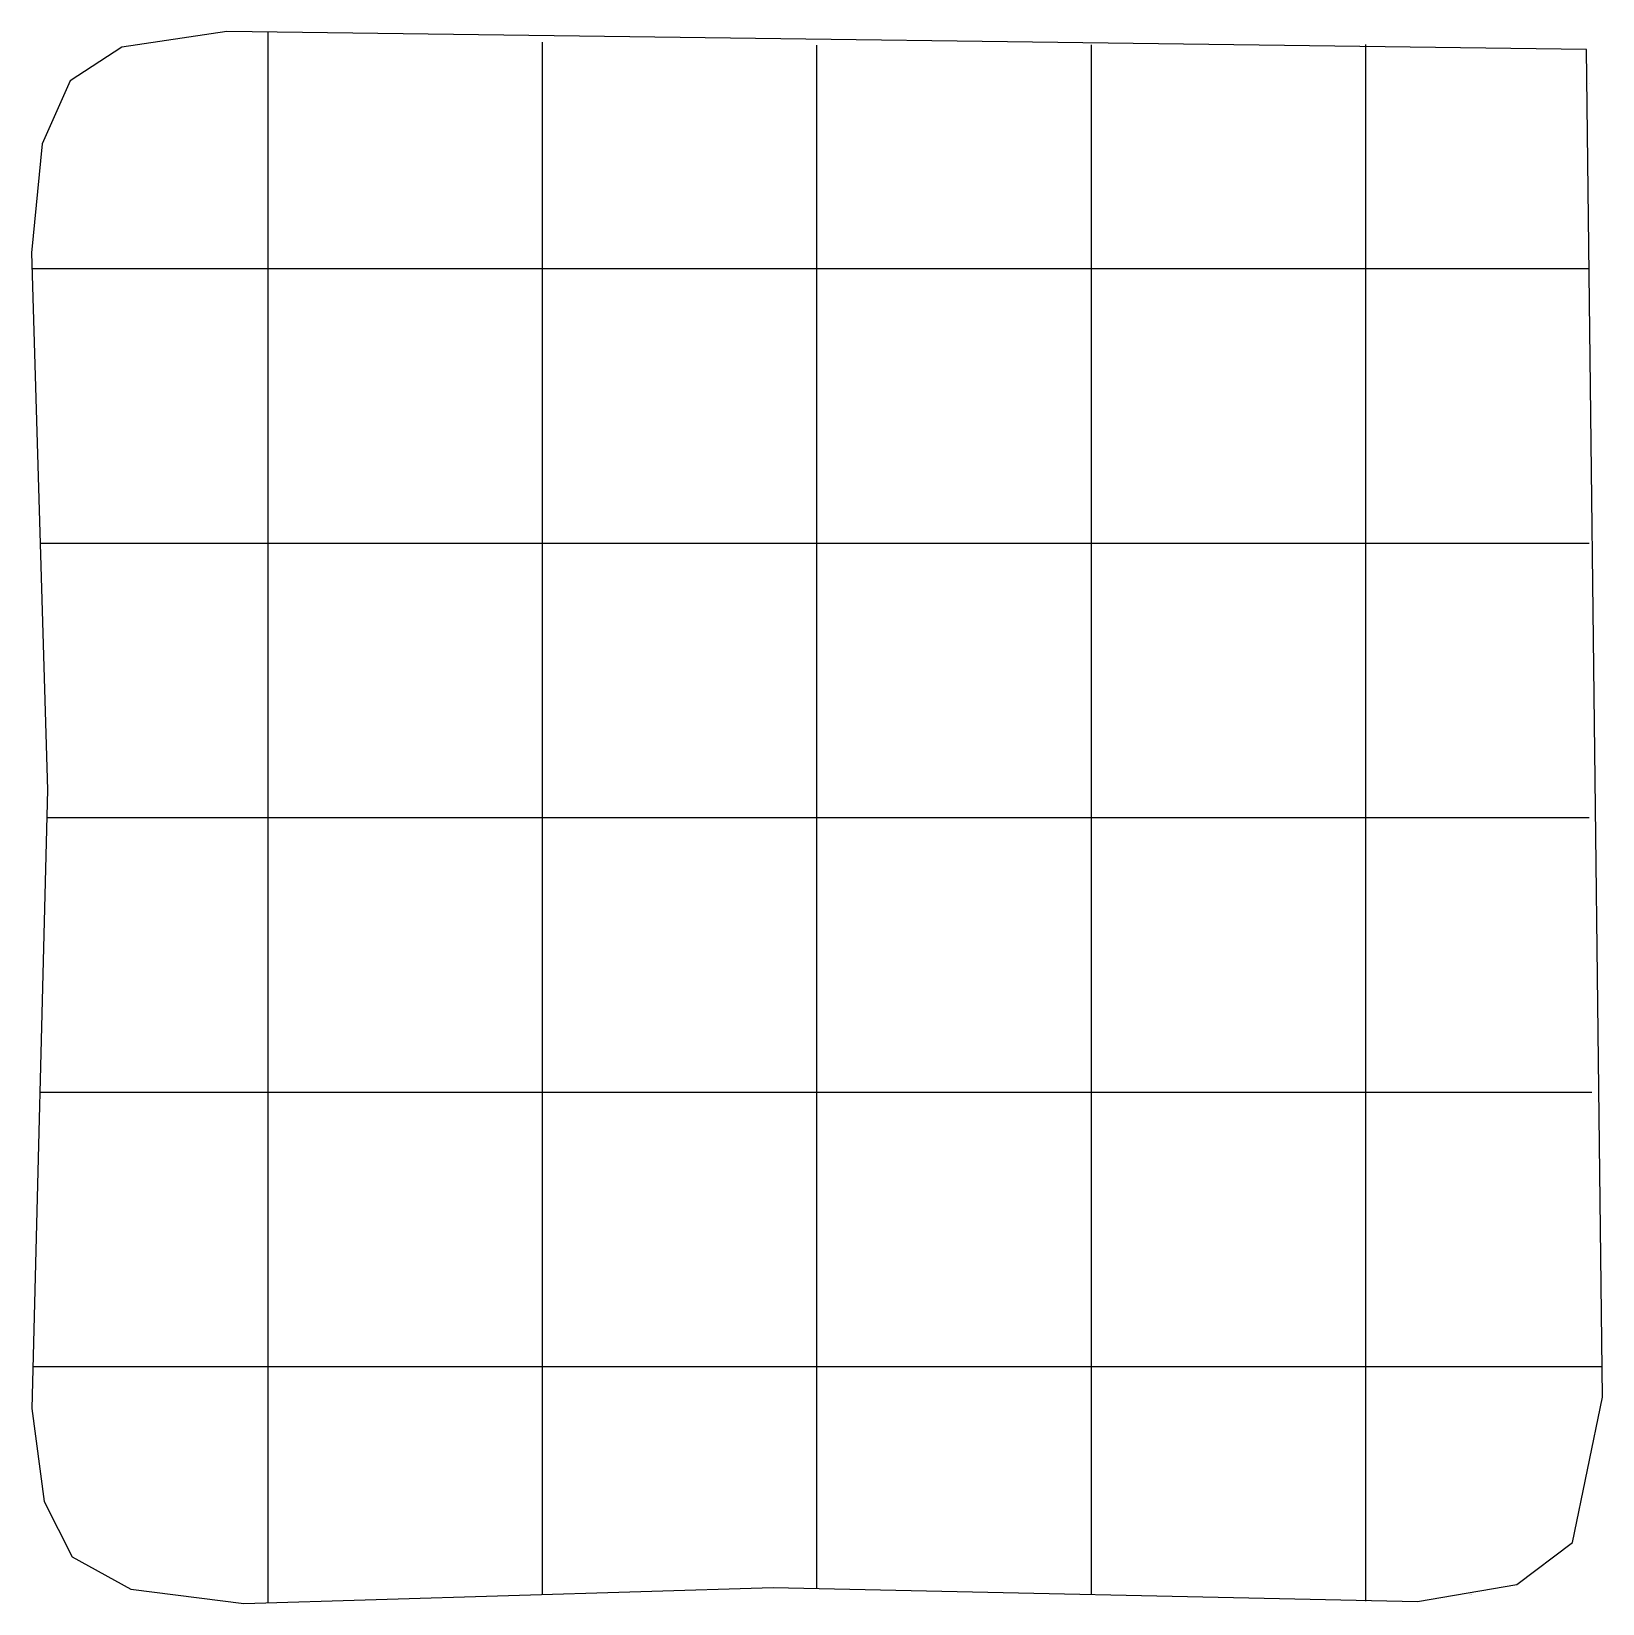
# Model space of a CAD drawing. Extents: x 0.4 to 14.7, y 0.4 to 14.8.
import ezdxf

# ---------------------------------------------------------------- set-up
doc = ezdxf.new("R2010")
doc.units = 0

msp = doc.modelspace()

# ---------------------------------------------------------------- linework, layer by layer
for p, q in [((2.216694, 14.752729), (1.259676, 14.609298)), ((2.216694, 14.752729), (1.259676, 14.609298)), ((14.603339, 14.588589), (2.216694, 14.752729)), ((14.603339, 14.588589), (2.216694, 14.752729)), ((1.259676, 14.609298), (0.790796, 14.302)), ((1.259676, 14.609298), (0.790796, 14.302)), ((2.448058, 14.746592), (2.448058, 14.746592)), ((2.448307, 14.746584), (2.448307, 14.746584)), ((2.448558, 14.746575), (2.448558, 14.746575)), ((2.592849, 14.491122), (2.592849, 14.742)), ((5.092849, 14.392671), (5.092849, 14.655)), ((7.592849, 14.547333), (7.592849, 14.628)), ((10.092849, 14.365325), (10.092849, 14.631)), ((12.592849, 14.369889), (12.592849, 14.635)), ((2.592849, 14.290329), (2.592849, 14.491122)), ((7.592849, 14.484295), (7.592849, 14.547333)), ((7.592849, 14.04135), (7.592849, 14.484295)), ((14.749068, 2.31288), (14.603339, 14.588589)), ((14.749068, 2.31288), (14.603339, 14.588589)), ((5.092849, 14.23624), (5.092849, 14.392671)), ((10.092849, 14.220491), (10.092849, 14.365325)), ((12.592849, 14.223138), (12.592849, 14.369889)), ((0.790796, 14.302), (0.53447, 13.728925)), ((0.790796, 14.302), (0.53447, 13.728925)), ((2.592849, 14.12583), (2.592849, 14.290329)), ((5.092849, 14.061868), (5.092849, 14.23624)), ((10.092849, 14.043644), (10.092849, 14.220491)), ((12.592849, 14.046697), (12.592849, 14.223138)), ((14.626217, 14.277468), (14.626217, 14.277468)), ((2.592849, 13.302789), (2.592849, 14.12583)), ((5.092849, 13.190008), (5.092849, 14.061868)), ((7.592849, 13.15501), (7.592849, 14.04135)), ((10.092849, 13.159407), (10.092849, 14.043644)), ((12.592849, 13.164489), (12.592849, 14.046697)), ((0.53447, 13.728925), (0.437242, 12.736382)), ((0.53447, 13.728925), (0.437242, 12.736382)), ((2.592849, 13.056484), (2.592849, 13.302789)), ((5.092849, 12.998226), (5.092849, 13.190008)), ((2.592849, 12.853935), (2.592849, 13.056484)), ((7.592849, 12.979258), (7.592849, 13.15501)), ((10.092849, 12.981968), (10.092849, 13.159407)), ((12.592849, 12.984677), (12.592849, 13.164489)), ((5.092849, 12.795), (5.092849, 12.998226)), ((7.592849, 12.77671), (7.592849, 12.979258)), ((10.092849, 12.778742), (10.092849, 12.981968)), ((12.592849, 12.781452), (12.592849, 12.984677)), ((2.592849, 12.397806), (2.592849, 12.853935)), ((5.092849, 12.338871), (5.092849, 12.795)), ((7.592849, 12.320581), (7.592849, 12.77671)), ((10.092849, 12.322613), (10.092849, 12.778742)), ((12.592849, 12.325323), (12.592849, 12.781452)), ((0.437242, 12.736382), (0.582578, 7.845507)), ((0.437242, 12.736382), (0.582578, 7.845507)), ((0.438, 12.592238), (0.68825, 12.592238)), ((0.438, 12.592238), (0.68825, 12.592238)), ((0.68825, 12.592238), (0.891721, 12.592238)), ((0.891721, 12.592238), (1.055604, 12.592238)), ((1.055604, 12.592238), (1.875024, 12.592238)), ((1.875024, 12.592238), (2.124452, 12.592238)), ((2.124452, 12.592238), (2.327677, 12.592238)), ((2.327677, 12.592238), (2.783806, 12.592238)), ((2.783806, 12.592238), (3.185964, 12.592238)), ((3.185964, 12.592238), (3.941178, 12.592238)), ((3.941178, 12.592238), (4.09222, 12.592238)), ((4.09222, 12.592238), (4.778667, 12.592238)), ((4.778667, 12.592238), (4.779923, 12.592238)), ((4.779923, 12.592238), (4.789482, 12.592238)), ((4.789482, 12.592238), (4.807136, 12.592238)), ((4.807136, 12.592238), (4.836588, 12.592238)), ((4.836588, 12.592238), (4.867883, 12.592238)), ((4.867883, 12.592238), (4.888595, 12.592238)), ((4.888595, 12.592238), (4.9005, 12.592238)), ((4.9005, 12.592238), (4.905322, 12.592238)), ((4.905322, 12.592238), (5.270678, 12.592238)), ((5.270678, 12.592238), (5.302076, 12.592238)), ((5.302076, 12.592238), (5.35332, 12.592238)), ((5.35332, 12.592238), (5.390349, 12.592238)), ((5.390349, 12.592238), (5.39917, 12.592238)), ((5.39917, 12.592238), (5.402901, 12.592238)), ((5.402901, 12.592238), (6.088745, 12.592238)), ((6.088745, 12.592238), (6.239787, 12.592238)), ((6.239787, 12.592238), (6.995001, 12.592238)), ((6.995001, 12.592238), (7.395419, 12.592238)), ((7.395419, 12.592238), (7.851548, 12.592238)), ((7.851548, 12.592238), (8.054774, 12.592238)), ((8.054774, 12.592238), (8.387355, 12.592238)), ((8.387355, 12.592238), (9.142568, 12.592238)), ((9.142568, 12.592238), (9.293611, 12.592238)), ((9.293611, 12.592238), (9.624452, 12.592238)), ((9.624452, 12.592238), (10.080581, 12.592238)), ((10.080581, 12.592238), (10.534922, 12.592238)), ((10.534922, 12.592238), (11.290135, 12.592238)), ((11.290135, 12.592238), (11.441178, 12.592238)), ((11.441178, 12.592238), (11.650258, 12.592238)), ((11.650258, 12.592238), (12.666387, 12.592238)), ((12.666387, 12.592238), (13.122516, 12.592238)), ((13.122516, 12.592238), (13.278196, 12.592238)), ((13.278196, 12.592238), (13.455647, 12.592238)), ((13.455647, 12.592238), (14.217503, 12.592238)), ((14.217503, 12.592238), (14.359475, 12.592238)), ((14.359475, 12.592238), (14.626, 12.592238)), ((2.592849, 11.996518), (2.592849, 12.397806)), ((5.092849, 11.952716), (5.092849, 12.338871)), ((7.592849, 11.939122), (7.592849, 12.320581)), ((10.092849, 11.940633), (10.092849, 12.322613)), ((12.592849, 11.942646), (12.592849, 12.325323)), ((14.626196, 12.404936), (14.626196, 12.404936)), ((14.626196, 12.404427), (14.626196, 12.404427)), ((2.592849, 11.240801), (2.592849, 11.996518)), ((5.092849, 11.197502), (5.092849, 11.952716)), ((7.592849, 11.183405), (7.592849, 11.939122)), ((10.092849, 11.185419), (10.092849, 11.940633)), ((12.592849, 11.187433), (12.592849, 11.942646)), ((2.592849, 11.090262), (2.592849, 11.240801)), ((5.092849, 11.04646), (5.092849, 11.197502)), ((7.592849, 11.032866), (7.592849, 11.183405)), ((10.092849, 11.034376), (10.092849, 11.185419)), ((12.592849, 11.03639), (12.592849, 11.187433)), ((2.592849, 10.403753), (2.592849, 11.090262)), ((5.092849, 10.368636), (5.092849, 11.04646)), ((7.592849, 10.356731), (7.592849, 11.032866)), ((10.092849, 10.358182), (10.092849, 11.034376)), ((12.592849, 10.359375), (12.592849, 11.03639)), ((0.491236, 10.843013), (0.491236, 10.843013)), ((0.491244, 10.842762), (0.491244, 10.842762)), ((0.491252, 10.842513), (0.491252, 10.842513)), ((2.592849, 10.39941), (2.592849, 10.403753)), ((2.592849, 10.390518), (2.592849, 10.39941)), ((2.592849, 10.362776), (2.592849, 10.390518)), ((2.592849, 10.301499), (2.592849, 10.362776)), ((5.092849, 10.363005), (5.092849, 10.368636)), ((5.092849, 10.347258), (5.092849, 10.363005)), ((5.092849, 10.303518), (5.092849, 10.347258)), ((7.592849, 10.352375), (7.592849, 10.356731)), ((7.592849, 10.336005), (7.592849, 10.352375)), ((7.592849, 10.320258), (7.592849, 10.336005)), ((7.592849, 10.276518), (7.592849, 10.320258)), ((10.092849, 10.356), (10.092849, 10.358182)), ((10.092849, 10.33964), (10.092849, 10.356)), ((10.092849, 10.306459), (10.092849, 10.33964)), ((12.592849, 10.343005), (12.592849, 10.359375)), ((12.592849, 10.335512), (12.592849, 10.343005)), ((12.592849, 10.283518), (12.592849, 10.335512)), ((2.592849, 10.274678), (2.592849, 10.301499)), ((2.592849, 9.909079), (2.592849, 10.274678)), ((5.092849, 10.266189), (5.092849, 10.303518)), ((5.092849, 10.225117), (5.092849, 10.266189)), ((5.092849, 10.187678), (5.092849, 10.225117)), ((5.092849, 9.822322), (5.092849, 10.187678)), ((7.592849, 10.248776), (7.592849, 10.276518)), ((7.592849, 10.187499), (7.592849, 10.248776)), ((7.592849, 10.164747), (7.592849, 10.187499)), ((10.092849, 10.289077), (10.092849, 10.306459)), ((10.092849, 10.279518), (10.092849, 10.289077)), ((10.092849, 10.242189), (10.092849, 10.279518)), ((10.092849, 10.232412), (10.092849, 10.242189)), ((10.092849, 10.201117), (10.092849, 10.232412)), ((10.092849, 10.1685), (10.092849, 10.201117)), ((10.092849, 10.163678), (10.092849, 10.1685)), ((12.592849, 10.246189), (12.592849, 10.283518)), ((12.592849, 10.236412), (12.592849, 10.246189)), ((12.592849, 10.205117), (12.592849, 10.236412)), ((12.592849, 10.167678), (12.592849, 10.205117)), ((12.592849, 9.802322), (12.592849, 10.167678)), ((0.514, 10.092238), (0.774146, 10.092238)), ((0.514, 10.092238), (0.774146, 10.092238)), ((0.774146, 10.092238), (0.938448, 10.092238)), ((0.938448, 10.092238), (1.111114, 10.092238)), ((1.111114, 10.092238), (1.974441, 10.092238)), ((1.974441, 10.092238), (2.175935, 10.092238)), ((2.175935, 10.092238), (2.379161, 10.092238)), ((2.379161, 10.092238), (2.83529, 10.092238)), ((2.83529, 10.092238), (3.224228, 10.092238)), ((3.224228, 10.092238), (3.979442, 10.092238)), ((3.979442, 10.092238), (4.130485, 10.092238)), ((4.130485, 10.092238), (4.808904, 10.092238)), ((4.808904, 10.092238), (4.813488, 10.092238)), ((4.813488, 10.092238), (4.865482, 10.092238)), ((4.865482, 10.092238), (4.902811, 10.092238)), ((4.902811, 10.092238), (4.912588, 10.092238)), ((4.912588, 10.092238), (4.943883, 10.092238)), ((4.943883, 10.092238), (4.981322, 10.092238)), ((4.981322, 10.092238), (5.346678, 10.092238)), ((5.346678, 10.092238), (5.356279, 10.092238)), ((5.356279, 10.092238), (5.388601, 10.092238)), ((5.388601, 10.092238), (5.419626, 10.092238)), ((5.419626, 10.092238), (5.42932, 10.092238)), ((5.42932, 10.092238), (6.127009, 10.092238)), ((6.127009, 10.092238), (6.278052, 10.092238)), ((6.278052, 10.092238), (7.033265, 10.092238)), ((7.033265, 10.092238), (7.446903, 10.092238)), ((7.446903, 10.092238), (7.903032, 10.092238)), ((7.592849, 10.159921), (7.592849, 10.164747)), ((7.592849, 9.794322), (7.592849, 10.159921)), ((7.903032, 10.092238), (8.106258, 10.092238)), ((8.106258, 10.092238), (8.425619, 10.092238)), ((8.425619, 10.092238), (9.180832, 10.092238)), ((9.180832, 10.092238), (9.47271, 10.092238)), ((9.47271, 10.092238), (9.675935, 10.092238)), ((9.675935, 10.092238), (10.132065, 10.092238)), ((10.092849, 9.798322), (10.092849, 10.163678)), ((10.132065, 10.092238), (10.573186, 10.092238)), ((10.573186, 10.092238), (11.328399, 10.092238)), ((11.328399, 10.092238), (11.479442, 10.092238)), ((11.479442, 10.092238), (11.701742, 10.092238)), ((11.701742, 10.092238), (12.717871, 10.092238)), ((12.717871, 10.092238), (13.174, 10.092238)), ((13.174, 10.092238), (13.32315, 10.092238)), ((13.32315, 10.092238), (13.500601, 10.092238)), ((13.500601, 10.092238), (14.479774, 10.092238)), ((14.479774, 10.092238), (14.543333, 10.092238)), ((14.543333, 10.092238), (14.626, 10.092238)), ((2.592849, 9.899471), (2.592849, 9.909079)), ((2.592849, 9.887667), (2.592849, 9.899471)), ((2.592849, 9.867125), (2.592849, 9.887667)), ((2.592849, 9.816172), (2.592849, 9.867125)), ((2.592849, 9.798317), (2.592849, 9.816172)), ((2.592849, 9.788651), (2.592849, 9.798317)), ((2.592849, 9.77983), (2.592849, 9.788651)), ((2.592849, 9.778583), (2.592849, 9.77983)), ((2.592849, 9.093234), (2.592849, 9.778583)), ((5.092849, 9.812721), (5.092849, 9.822322)), ((5.092849, 9.780399), (5.092849, 9.812721)), ((5.092849, 9.749374), (5.092849, 9.780399)), ((5.092849, 9.049935), (5.092849, 9.749374)), ((7.592849, 9.753125), (7.592849, 9.794322)), ((7.592849, 9.742065), (7.592849, 9.753125)), ((7.592849, 9.035838), (7.592849, 9.742065)), ((10.092849, 9.756399), (10.092849, 9.798322)), ((10.092849, 9.742445), (10.092849, 9.756399)), ((10.092849, 9.037852), (10.092849, 9.742445)), ((12.592849, 9.792721), (12.592849, 9.802322)), ((12.592849, 9.760399), (12.592849, 9.792721)), ((12.592849, 9.743559), (12.592849, 9.760399)), ((12.592849, 9.039866), (12.592849, 9.743559)), ((2.592849, 8.942695), (2.592849, 9.093234)), ((5.092849, 8.898893), (5.092849, 9.049935)), ((7.592849, 8.885299), (7.592849, 9.035838)), ((10.092849, 8.886809), (10.092849, 9.037852)), ((12.592849, 8.888823), (12.592849, 9.039866)), ((2.592849, 8.186978), (2.592849, 8.942695)), ((5.092849, 8.143679), (5.092849, 8.898893)), ((7.592849, 8.129582), (7.592849, 8.885299)), ((10.092849, 8.131596), (10.092849, 8.886809)), ((12.592849, 8.13361), (12.592849, 8.888823)), ((2.592849, 7.785516), (2.592849, 8.186978)), ((5.092849, 7.727258), (5.092849, 8.143679)), ((7.592849, 7.70829), (7.592849, 8.129582)), ((10.092849, 7.711), (10.092849, 8.131596)), ((12.592849, 7.71371), (12.592849, 8.13361)), ((0.582578, 7.845507), (0.441578, 2.21037)), ((0.582578, 7.845507), (0.441578, 2.21037)), ((2.592849, 7.329387), (2.592849, 7.785516)), ((0.576, 7.592238), (0.735069, 7.592238)), ((0.576, 7.592238), (0.735069, 7.592238)), ((0.735069, 7.592238), (1.158434, 7.592238)), ((1.158434, 7.592238), (2.054679, 7.592238)), ((2.054679, 7.592238), (2.218613, 7.592238)), ((2.218613, 7.592238), (2.421161, 7.592238)), ((2.421161, 7.592238), (2.87729, 7.592238)), ((2.87729, 7.592238), (3.255444, 7.592238)), ((3.255444, 7.592238), (4.011161, 7.592238)), ((4.011161, 7.592238), (4.1617, 7.592238)), ((4.1617, 7.592238), (4.836666, 7.592238)), ((4.836666, 7.592238), (4.867995, 7.592238)), ((4.867995, 7.592238), (4.901197, 7.592238)), ((4.901197, 7.592238), (4.927482, 7.592238)), ((4.927482, 7.592238), (4.955224, 7.592238)), ((4.955224, 7.592238), (5.016501, 7.592238)), ((5.016501, 7.592238), (5.039253, 7.592238)), ((5.039253, 7.592238), (5.044079, 7.592238)), ((5.044079, 7.592238), (5.409678, 7.592238)), ((5.092849, 7.271129), (5.092849, 7.727258)), ((5.409678, 7.592238), (5.430333, 7.592238)), ((5.430333, 7.592238), (5.440343, 7.592238)), ((5.440343, 7.592238), (5.44716, 7.592238)), ((5.44716, 7.592238), (6.158728, 7.592238)), ((6.158728, 7.592238), (6.309267, 7.592238)), ((6.309267, 7.592238), (7.064984, 7.592238)), ((7.064984, 7.592238), (7.489581, 7.592238)), ((7.489581, 7.592238), (7.94571, 7.592238)), ((7.592849, 7.252161), (7.592849, 7.70829)), ((7.94571, 7.592238), (8.148258, 7.592238)), ((8.148258, 7.592238), (8.456834, 7.592238)), ((8.456834, 7.592238), (9.212551, 7.592238)), ((9.212551, 7.592238), (9.515387, 7.592238)), ((9.515387, 7.592238), (9.717935, 7.592238)), ((9.717935, 7.592238), (10.174065, 7.592238)), ((10.092849, 7.254871), (10.092849, 7.711)), ((10.174065, 7.592238), (10.604401, 7.592238)), ((10.604401, 7.592238), (11.360118, 7.592238)), ((11.360118, 7.592238), (11.510657, 7.592238)), ((11.510657, 7.592238), (12.230478, 7.592238)), ((12.230478, 7.592238), (12.239253, 7.592238)), ((12.239253, 7.592238), (12.244079, 7.592238)), ((12.244079, 7.592238), (12.609678, 7.592238)), ((12.592849, 7.257581), (12.592849, 7.71371)), ((12.609678, 7.592238), (12.650875, 7.592238)), ((12.650875, 7.592238), (12.701828, 7.592238)), ((12.701828, 7.592238), (12.719683, 7.592238)), ((12.719683, 7.592238), (12.729349, 7.592238)), ((12.729349, 7.592238), (12.746921, 7.592238)), ((12.746921, 7.592238), (12.7639, 7.592238)), ((12.7639, 7.592238), (12.780954, 7.592238)), ((12.780954, 7.592238), (12.804182, 7.592238)), ((12.804182, 7.592238), (12.82012, 7.592238)), ((12.82012, 7.592238), (12.83397, 7.592238)), ((12.83397, 7.592238), (13.360415, 7.592238)), ((13.360415, 7.592238), (13.537275, 7.592238)), ((13.537275, 7.592238), (14.217503, 7.592238)), ((14.217503, 7.592238), (14.359475, 7.592238)), ((14.359475, 7.592238), (14.626, 7.592238)), ((2.592849, 7.126839), (2.592849, 7.329387)), ((5.092849, 7.067903), (5.092849, 7.271129)), ((7.592849, 7.049613), (7.592849, 7.252161)), ((10.092849, 7.051645), (10.092849, 7.254871)), ((12.592849, 7.054355), (12.592849, 7.257581)), ((2.592849, 6.795128), (2.592849, 7.126839)), ((5.092849, 6.751326), (5.092849, 7.067903)), ((7.592849, 6.737732), (7.592849, 7.049613)), ((10.092849, 6.739242), (10.092849, 7.051645)), ((12.592849, 6.741256), (12.592849, 7.054355)), ((2.592849, 6.039411), (2.592849, 6.795128)), ((5.092849, 5.996112), (5.092849, 6.751326)), ((7.592849, 5.982015), (7.592849, 6.737732)), ((10.092849, 5.984029), (10.092849, 6.739242)), ((12.592849, 5.986043), (12.592849, 6.741256)), ((2.592849, 5.888872), (2.592849, 6.039411)), ((2.592849, 5.557161), (2.592849, 5.888872)), ((5.092849, 5.701452), (5.092849, 5.996112)), ((7.592849, 5.682484), (7.592849, 5.982015)), ((10.092849, 5.685194), (10.092849, 5.984029)), ((12.592849, 5.687903), (12.592849, 5.986043)), ((5.092849, 5.498226), (5.092849, 5.701452)), ((7.592849, 5.484677), (7.592849, 5.682484)), ((10.092849, 5.481968), (10.092849, 5.685194)), ((12.592849, 5.484677), (12.592849, 5.687903)), ((2.592849, 5.101032), (2.592849, 5.557161)), ((5.092849, 5.042097), (5.092849, 5.498226)), ((7.592849, 5.479935), (7.592849, 5.484677)), ((7.592849, 5.023806), (7.592849, 5.479935)), ((10.092849, 5.025839), (10.092849, 5.481968)), ((12.592849, 5.028548), (12.592849, 5.484677)), ((0.513, 5.092238), (0.615089, 5.092238)), ((0.513, 5.092238), (0.615089, 5.092238)), ((0.615089, 5.092238), (1.110538, 5.092238)), ((1.110538, 5.092238), (1.974441, 5.092238)), ((1.974441, 5.092238), (2.175935, 5.092238)), ((2.175935, 5.092238), (2.378484, 5.092238)), ((2.378484, 5.092238), (2.834613, 5.092238)), ((2.592849, 4.647561), (2.592849, 5.101032)), ((2.834613, 5.092238), (3.223725, 5.092238)), ((3.223725, 5.092238), (3.979442, 5.092238)), ((3.979442, 5.092238), (4.129981, 5.092238)), ((4.129981, 5.092238), (4.807904, 5.092238)), ((4.807904, 5.092238), (4.813128, 5.092238)), ((4.813128, 5.092238), (4.838197, 5.092238)), ((4.838197, 5.092238), (4.864482, 5.092238)), ((4.864482, 5.092238), (4.892224, 5.092238)), ((4.892224, 5.092238), (4.953501, 5.092238)), ((4.953501, 5.092238), (4.976253, 5.092238)), ((4.976253, 5.092238), (4.981079, 5.092238)), ((4.981079, 5.092238), (5.346678, 5.092238)), ((5.092849, 4.603759), (5.092849, 5.042097)), ((5.346678, 5.092238), (5.387875, 5.092238)), ((5.387875, 5.092238), (5.418923, 5.092238)), ((5.418923, 5.092238), (5.428624, 5.092238)), ((5.428624, 5.092238), (6.127009, 5.092238)), ((6.127009, 5.092238), (6.277548, 5.092238)), ((6.277548, 5.092238), (7.033265, 5.092238)), ((7.033265, 5.092238), (7.446903, 5.092238)), ((7.446903, 5.092238), (7.903032, 5.092238)), ((7.592849, 4.590165), (7.592849, 5.023806)), ((7.903032, 5.092238), (8.105581, 5.092238)), ((8.105581, 5.092238), (8.425115, 5.092238)), ((8.425115, 5.092238), (8.455463, 5.092238)), ((8.455463, 5.092238), (9.180832, 5.092238)), ((9.180832, 5.092238), (9.47271, 5.092238)), ((9.47271, 5.092238), (9.675258, 5.092238)), ((9.675258, 5.092238), (10.131387, 5.092238)), ((10.092849, 4.591675), (10.092849, 5.025839)), ((10.131387, 5.092238), (10.572682, 5.092238)), ((10.572682, 5.092238), (11.328399, 5.092238)), ((11.328399, 5.092238), (11.478938, 5.092238)), ((11.478938, 5.092238), (11.701065, 5.092238)), ((11.701065, 5.092238), (12.717871, 5.092238)), ((12.592849, 4.593689), (12.592849, 5.028548)), ((12.717871, 5.092238), (13.174, 5.092238)), ((13.174, 5.092238), (13.337937, 5.092238)), ((13.337937, 5.092238), (13.512249, 5.092238)), ((13.512249, 5.092238), (14.233986, 5.092238)), ((14.233986, 5.092238), (14.387981, 5.092238)), ((14.387981, 5.092238), (14.651, 5.092238)), ((2.592849, 3.891844), (2.592849, 4.647561)), ((5.092849, 3.848545), (5.092849, 4.603759)), ((7.592849, 3.834448), (7.592849, 4.590165)), ((10.092849, 3.836462), (10.092849, 4.591675)), ((12.592849, 3.838476), (12.592849, 4.593689)), ((2.592849, 3.741305), (2.592849, 3.891844)), ((2.592849, 3.531355), (2.592849, 3.741305)), ((5.092849, 3.697502), (5.092849, 3.848545)), ((7.592849, 3.683909), (7.592849, 3.834448)), ((10.092849, 3.685419), (10.092849, 3.836462)), ((12.592849, 3.687433), (12.592849, 3.838476)), ((0.476172, 3.609782), (0.476172, 3.609782)), ((5.092849, 3.472419), (5.092849, 3.697502)), ((7.592849, 2.967689), (7.592849, 3.683909)), ((10.092849, 2.970009), (10.092849, 3.685419)), ((12.592849, 2.972422), (12.592849, 3.687433)), ((2.592849, 2.514548), (2.592849, 3.531355)), ((5.092849, 2.45629), (5.092849, 3.472419)), ((7.592849, 2.4401), (7.592849, 2.967689)), ((10.092849, 2.422995), (10.092849, 2.970009)), ((12.592849, 2.411095), (12.592849, 2.972422)), ((0.45, 2.592238), (0.459349, 2.592238)), ((0.45, 2.592238), (0.459349, 2.592238)), ((0.459349, 2.592238), (0.47228, 2.592238)), ((0.47228, 2.592238), (1.06435, 2.592238)), ((1.06435, 2.592238), (1.892256, 2.592238)), ((1.892256, 2.592238), (2.133258, 2.592238)), ((2.133258, 2.592238), (2.335806, 2.592238)), ((2.335806, 2.592238), (2.791935, 2.592238)), ((2.791935, 2.592238), (3.192006, 2.592238)), ((3.192006, 2.592238), (3.947723, 2.592238)), ((3.947723, 2.592238), (4.098262, 2.592238)), ((4.098262, 2.592238), (4.783201, 2.592238)), ((4.783201, 2.592238), (4.801482, 2.592238)), ((4.801482, 2.592238), (4.829224, 2.592238)), ((4.829224, 2.592238), (4.890501, 2.592238)), ((4.890501, 2.592238), (4.913253, 2.592238)), ((4.913253, 2.592238), (4.918079, 2.592238)), ((4.918079, 2.592238), (5.283678, 2.592238)), ((5.283678, 2.592238), (5.324875, 2.592238)), ((5.324875, 2.592238), (5.375828, 2.592238)), ((5.375828, 2.592238), (5.393683, 2.592238)), ((5.393683, 2.592238), (5.403349, 2.592238)), ((5.403349, 2.592238), (5.407742, 2.592238)), ((5.407742, 2.592238), (6.09529, 2.592238)), ((6.09529, 2.592238), (6.245829, 2.592238)), ((6.245829, 2.592238), (7.001546, 2.592238)), ((7.001546, 2.592238), (7.404226, 2.592238)), ((7.404226, 2.592238), (7.860355, 2.592238)), ((7.860355, 2.592238), (8.062903, 2.592238)), ((8.062903, 2.592238), (8.393396, 2.592238)), ((8.393396, 2.592238), (9.149113, 2.592238)), ((9.149113, 2.592238), (9.299652, 2.592238)), ((9.299652, 2.592238), (9.632581, 2.592238)), ((9.632581, 2.592238), (10.08871, 2.592238)), ((10.08871, 2.592238), (10.540963, 2.592238)), ((10.540963, 2.592238), (11.29668, 2.592238)), ((11.29668, 2.592238), (11.447219, 2.592238)), ((11.447219, 2.592238), (11.658387, 2.592238)), ((11.658387, 2.592238), (12.675194, 2.592238)), ((12.675194, 2.592238), (13.131323, 2.592238)), ((13.131323, 2.592238), (13.360631, 2.592238)), ((13.360631, 2.592238), (13.525068, 2.592238)), ((13.525068, 2.592238), (14.288955, 2.592238)), ((14.288955, 2.592238), (14.487617, 2.592238)), ((14.487617, 2.592238), (14.739, 2.592238)), ((2.592849, 2.058419), (2.592849, 2.514548)), ((5.092849, 2.000161), (5.092849, 2.45629)), ((7.592849, 2.423046), (7.592849, 2.4401)), ((7.592849, 2.399818), (7.592849, 2.423046)), ((7.592849, 2.369424), (7.592849, 2.399818)), ((7.592849, 2.359533), (7.592849, 2.369424)), ((7.592849, 1.844742), (7.592849, 2.359533)), ((10.092849, 2.418975), (10.092849, 2.422995)), ((10.092849, 2.411025), (10.092849, 2.418975)), ((10.092849, 2.403195), (10.092849, 2.411025)), ((10.092849, 2.39548), (10.092849, 2.403195)), ((10.092849, 2.373424), (10.092849, 2.39548)), ((10.092849, 2.361336), (10.092849, 2.373424)), ((10.092849, 1.812356), (10.092849, 2.361336)), ((12.592849, 2.407195), (12.592849, 2.411095)), ((12.592849, 2.376818), (12.592849, 2.407195)), ((12.592849, 2.363349), (12.592849, 2.376818)), ((12.592849, 1.776071), (12.592849, 2.363349)), ((14.473845, 0.988774), (14.749068, 2.31288)), ((14.473845, 0.988774), (14.749068, 2.31288)), ((0.441578, 2.21037), (0.553829, 1.363272)), ((0.441578, 2.21037), (0.553829, 1.363272)), ((2.592849, 1.821581), (2.592849, 2.058419)), ((5.092849, 1.826804), (5.092849, 2.000161)), ((2.592849, 1.658243), (2.592849, 1.821581)), ((5.092849, 1.653815), (5.092849, 1.826804)), ((7.592849, 1.666306), (7.592849, 1.844742)), ((10.092849, 1.639475), (10.092849, 1.812356)), ((12.592849, 1.61), (12.592849, 1.776071)), ((2.592849, 0.890721), (2.592849, 1.658243)), ((5.092849, 0.622299), (5.092849, 1.653815)), ((7.592849, 0.977629), (7.592849, 1.666306)), ((10.092849, 0.938729), (10.092849, 1.639475)), ((12.592849, 0.901429), (12.592849, 1.61)), ((0.553829, 1.363272), (0.806799, 0.85731)), ((0.553829, 1.363272), (0.806799, 0.85731)), ((2.592849, 0.68725), (2.592849, 0.890721)), ((7.592849, 0.843086), (7.592849, 0.977629)), ((10.092849, 0.775417), (10.092849, 0.938729)), ((12.592849, 0.707525), (12.592849, 0.901429)), ((13.967218, 0.606057), (14.473845, 0.988774)), ((13.967218, 0.606057), (14.473845, 0.988774)), ((0.806799, 0.85731), (1.343979, 0.562527)), ((0.806799, 0.85731), (1.343979, 0.562527)), ((7.592849, 0.574), (7.592849, 0.843086)), ((7.592849, 0.574), (7.592849, 0.843086)), ((10.092849, 0.515), (10.092849, 0.775417)), ((10.092849, 0.515), (10.092849, 0.775417)), ((2.371318, 0.432925), (7.192955, 0.580463)), ((2.371318, 0.432925), (7.192955, 0.580463)), ((2.592849, 0.437), (2.592849, 0.68725)), ((2.592849, 0.437), (2.592849, 0.68725)), ((5.092849, 0.57), (5.092849, 0.622299)), ((7.192955, 0.580463), (13.064694, 0.452088)), ((7.192955, 0.580463), (13.064694, 0.452088)), ((12.592849, 0.455), (12.592849, 0.707525)), ((12.592849, 0.455), (12.592849, 0.707525)), ((13.064694, 0.452088), (13.967218, 0.606057)), ((13.064694, 0.452088), (13.967218, 0.606057)), ((1.343979, 0.562527), (2.371318, 0.432925)), ((1.343979, 0.562527), (2.371318, 0.432925)), ((2.371318, 0.432925), (2.371318, 0.432925)), ((2.371318, 0.432925), (2.371318, 0.432925)), ((5.092849, 0.516), (5.092849, 0.57)), ((5.092849, 0.516), (5.092849, 0.57)), ((8.017196, 0.564421), (8.017196, 0.564421)), ((8.019445, 0.564367), (8.019445, 0.564367)), ((8.029205, 0.564133), (8.029205, 0.564133)), ((13.540985, 0.515649), (13.540985, 0.515649)), ((13.548426, 0.516659), (13.548426, 0.516659)), ((13.553385, 0.517332), (13.553385, 0.517332)), ((13.553633, 0.517365), (13.553633, 0.517365)), ((13.553881, 0.517399), (13.553881, 0.517399))]:
    msp.add_line(p, q)

doc.saveas('drawing.dxf')
